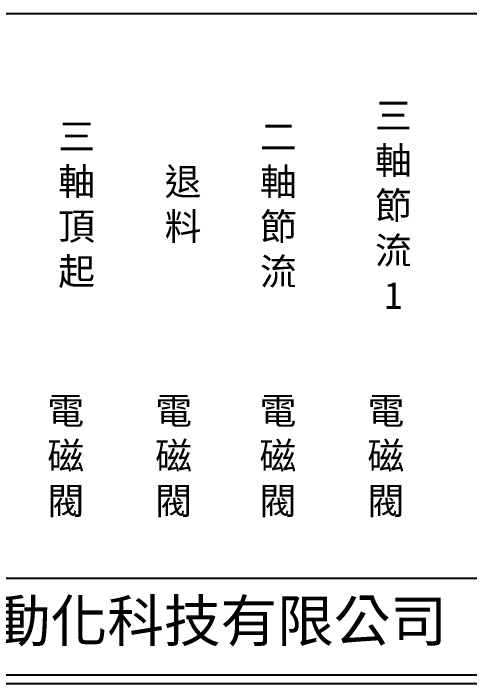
# Model space of a CAD drawing. Extents: x 889 to 1176, y 251 to 455.
# Drawn here: x 955 to 1021, y 251.2 to 348.2 of the extents above; entities that cross this region are included whole.
import ezdxf

# ---------------------------------------------------------------- set-up
doc = ezdxf.new("R2010")
doc.units = 0
doc.layers.add('圖框層', color=7, linetype='CONTINUOUS')
doc.layers.add('標尺寸層', color=3, linetype='CONTINUOUS')
doc.styles.add('CNS', font='romanc.shx', dxfattribs={"bigfont": 'chineset.shx'})
doc.styles.add('STSL', font='kaiu.ttf')

msp = doc.modelspace()

# ---------------------------------------------------------------- linework, layer by layer
at = {"layer": '圖框層', "color": 7}
for p, q in [((890.321, 266.445), (1174.821, 266.445)), ((890.321, 252.445), (1174.821, 252.445)), ((889.071, 251.195), (1176.071, 251.195))]:
    msp.add_line(p, q, dxfattribs=at)
at = {"layer": '標尺寸層', "color": 7}
msp.add_line((893.818, 348.153), (1171.69, 348.153), dxfattribs=at)

# ---------------------------------------------------------------- texts
at = {"layer": '圖框層', "color": 4, "style": 'STSL'}
msp.add_text('泓陞自動化科技有限公司', height=6, dxfattribs=at).set_placement((927.675, 257.271))
at = {"layer": '標尺寸層', "color": 7, "char_height": 3.9, "attachment_point": 5, "style": 'CNS'}
for s, insert, width in [('{\\fDFKai-SB|b0|i0|c136|p65;三軸節流1}', (1009.952, 320.36), 2.84806), ('{\\fDFKai-SB|b0|i0|c136|p65;三軸頂起}', (964.157, 320.36), 2.84806), ('{\\fDFKai-SB|b0|i0|c136|p65;二軸節流}', (993.331, 320.36), 2.84806), ('{\\fDFKai-SB|b0|i0|c136|p65;退料}', (979.549, 320.36), 2.84806), ('{\\fDFKai-SB|b0|i0|c136|p65;電磁閥}', (962.589, 283.937), 8.6627), ('{\\fDFKai-SB|b0|i0|c136|p65;電磁閥}', (978.186, 283.937), 8.6627), ('{\\fDFKai-SB|b0|i0|c136|p65;電磁閥}', (993.271, 283.937), 8.6627), ('{\\fDFKai-SB|b0|i0|c136|p65;電磁閥}', (1008.868, 283.937), 8.6627)]:
    msp.add_mtext(s, dxfattribs=dict(at, insert=insert, width=width))

doc.saveas('drawing.dxf')
